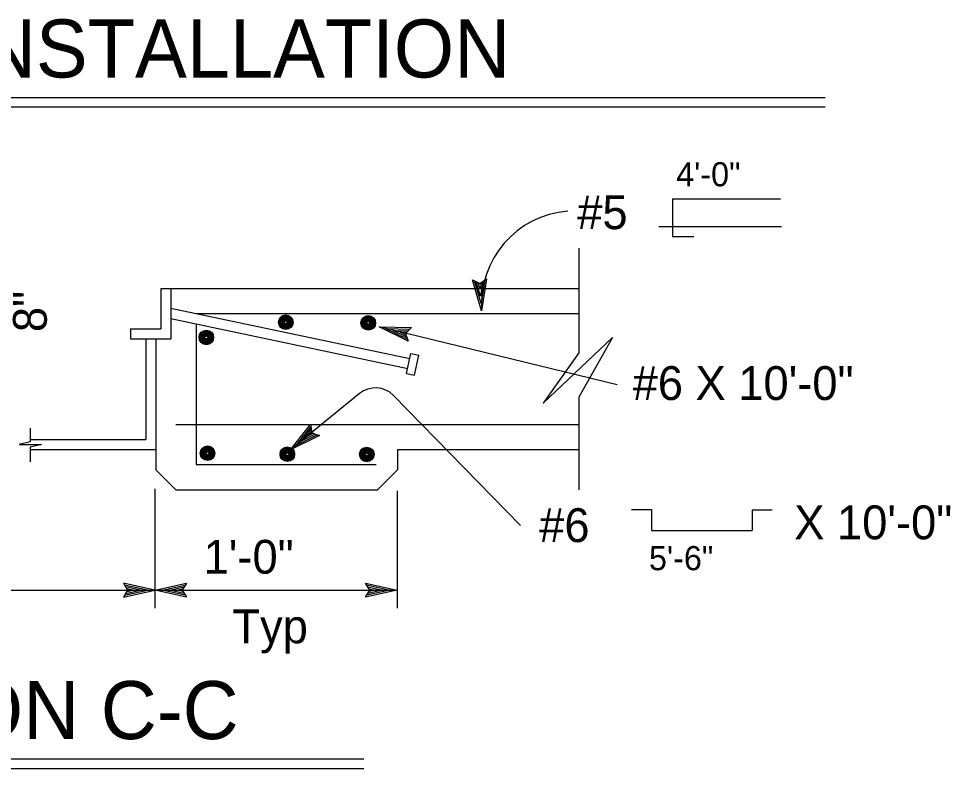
# Model space of a CAD drawing. Extents: x 0 to 2.83, y 0 to 1.83.
# Drawn here: x 0.531 to 0.8523, y 1.0014 to 1.2599 of the extents above; entities that cross this region are included whole.
import ezdxf

# ---------------------------------------------------------------- set-up
doc = ezdxf.new("R2010")
doc.units = 0
for name, color, linetype in [('212 Leaders and Dim Lines', 7, 'Continuous'), ('214 Text and Titles', 7, 'Continuous'), ('216 Rebar', 7, 'Continuous'), ('220 Structural Steel', 7, 'Continuous'), ('241 Concrete', 7, 'Continuous'), ('Default', 7, 'Continuous')]:
    doc.layers.add(name, color=color, linetype=linetype)

msp = doc.modelspace()

# ---------------------------------------------------------------- linework, layer by layer
at = {"layer": '212 Leaders and Dim Lines'}
for p, q in [((0.6906447177770969, 1.1591809709303047), (0.6875017028698566, 1.1698435997909815)), ((0.6875017028698566, 1.1698435997909815), (0.6875017028698566, 1.1698435997909815)), ((0.6875017028698566, 1.1698435997909815), (0.6900016792365762, 1.1685640843277003)), ((0.6904675540975659, 1.1616907897236641), (0.68817754949918, 1.1694630259608776)), ((0.6900016792365762, 1.1685640843277003), (0.6923212111148831, 1.1701716806790026)), ((0.6910843461670446, 1.1692727390458255), (0.6903067944624353, 1.1641678004282212)), ((0.6917044190454043, 1.169738613906815), (0.6904741157153257, 1.1616711048703827)), ((0.6923212111148831, 1.1701716806790026), (0.6906447177770969, 1.1591809709303047)), ((0.6923212111148831, 1.1701716806790026), (0.6923212111148831, 1.1701716806790026)), ((0.6903067944624353, 1.1641678004282212), (0.6888271496574614, 1.1691874380149399)), ((0.6901394732095448, 1.1666579343682992), (0.6895029962867839, 1.168806864184836)), ((0.6904806773330864, 1.1689118500690028), (0.6901394732095448, 1.1666579343682992)), ((0.6906447177770969, 1.1591809709303047), (0.6906447177770969, 1.1591809709303047)), ((0.7373339089513417, 1.133564415193638), (0.6553300909905342, 1.1535806301717888)), ((0.6652971883686073, 1.148652855233716), (0.6553300909905342, 1.1535806301717888)), ((0.6553300909905342, 1.1535806301717888), (0.6553300909905342, 1.1535806301717888)), ((0.6553300909905342, 1.1535806301717888), (0.6664389098589195, 1.153344411932414)), ((0.6664389098589195, 1.153344411932414), (0.6644638629130342, 1.1513529609421274)), ((0.6664389098589195, 1.153344411932414), (0.6664389098589195, 1.153344411932414)), ((0.6650675317469924, 1.1493713523784819), (0.6577513279441279, 1.1529868037644713)), ((0.6577742936062899, 1.1529900845733516), (0.6658746107315237, 1.1528129208938203)), ((0.6648116286543364, 1.1501062535676485), (0.6601824073243624, 1.1523929773571535)), ((0.6601824073243624, 1.1523929773571535), (0.6654152974882946, 1.1522814298552264)), ((0.6646508690192058, 1.1507886618147316), (0.6626102058957161, 1.151799150949836)), ((0.6626102058957161, 1.151799150949836), (0.6648477175520181, 1.1517499388166328)), ((0.6644638629130342, 1.1513529609421274), (0.6652971883686073, 1.148652855233716)), ((0.6652971883686073, 1.148652855233716), (0.6652971883686073, 1.148652855233716)), ((0.6485814671239455, 1.130621529628091), (0.6248021643601961, 1.1111597713506953)), ((0.7041124382303524, 1.0851659225928048), (0.6602841123996485, 1.12997521027869)), ((0.6248021643601961, 1.1111597713506953), (0.631675458964232, 1.1198932845898097)), ((0.6267444032172789, 1.1127575252753565), (0.6317574791862368, 1.1191222945029609)), ((0.6286702380299611, 1.114319190302336), (0.6319051155858469, 1.118433324638117)), ((0.631675458964232, 1.1198932845898097), (0.631675458964232, 1.1198932845898097)), ((0.631675458964232, 1.1198932845898097), (0.6320789984564981, 1.1171144394682733)), ((0.6347331728405867, 1.1161564432752524), (0.6248021643601961, 1.1111597713506953)), ((0.6340212373135816, 1.1164057847501485), (0.6267312799817583, 1.1127378404220754)), ((0.6332830553155339, 1.1166420029895234), (0.6286702380299611, 1.114319190302336)), ((0.6306026344604041, 1.1159005401825963), (0.6319871358078517, 1.1176590537423878)), ((0.6326400167750131, 1.1169241525532212), (0.6306026344604041, 1.1159005401825963)), ((0.6320789984564981, 1.1171144394682733), (0.6347331728405867, 1.1161564432752524)), ((0.6347331728405867, 1.1161564432752524), (0.6347331728405867, 1.1161564432752524)), ((0.6248021643601961, 1.1111597713506953), (0.6248021643601961, 1.1111597713506953)), ((0.5780079873017845, 1.097787194354966), (0.5780079873017845, 1.056557269157388)), ((0.6615078541119663, 1.097075258827961), (0.6615078541119663, 1.0565999196728306)), ((0.5780079873017845, 1.062830175736346), (0.5671583523349351, 1.065235008645539)), ((0.5671583523349351, 1.065235008645539), (0.5686051890511071, 1.062830175736346)), ((0.5671583523349351, 1.0652317278366588), (0.5671583523349351, 1.0652317278366588)), ((0.5754916068906645, 1.0628334565452264), (0.5675848574893623, 1.0645821276783776)), ((0.573014596186107, 1.0628236141185858), (0.5679030959507427, 1.063955493182258)), ((0.570514619819389, 1.0628236141185858), (0.5683296011051692, 1.0633091738328568)), ((0.5780047064929038, 1.062830175736346), (0.5888543414597524, 1.065235008645539)), ((0.5805210869040238, 1.0628334565452264), (0.5884278363053259, 1.0645821276783776)), ((0.5829980976085813, 1.0628236141185858), (0.5881095978439456, 1.063955493182258)), ((0.5854980739752993, 1.0628236141185858), (0.5876830926895191, 1.0633091738328568)), ((0.5888543414597524, 1.065235008645539), (0.587407504743581, 1.062830175736346)), ((0.5888543414597524, 1.0652317278366588), (0.5888543414597524, 1.0652317278366588)), ((0.6521017750524091, 1.0628334565452264), (0.6506549383362378, 1.0652546934988203)), ((0.6506549383362378, 1.0652546934988203), (0.6506549383362378, 1.0652546934988203)), ((0.6506549383362378, 1.0652546934988203), (0.6615078541119663, 1.0628334565452264)), ((0.6510486354018624, 1.0646116549582993), (0.6590111585541284, 1.0628334565452264)), ((0.6514718597474088, 1.0639620548000182), (0.6565111821874088, 1.0628367373541068)), ((0.6517900982087893, 1.0633354203038983), (0.6540112058206908, 1.0628367373541068)), ((0.46877017482636757, 1.0628334565452264), (0.6615078541119663, 1.0628334565452264)), ((0.5686051890511071, 1.062830175736346), (0.5671583523349351, 1.0604056579738725)), ((0.5671583523349351, 1.0604056579738725), (0.5780079873017845, 1.062830175736346)), ((0.5671583523349351, 1.0604056579738725), (0.5671583523349351, 1.0604056579738725)), ((0.5675487685916798, 1.0610486965143933), (0.5755145725528265, 1.062826894927466)), ((0.567971992937227, 1.0616982966726745), (0.573014596186107, 1.0628236141185858)), ((0.5682902313986067, 1.0623282119776745), (0.570514619819389, 1.0628236141185858)), ((0.5888543414597524, 1.0604056579738725), (0.5780047064929038, 1.062830175736346)), ((0.5780047064929038, 1.062830175736346), (0.5780047064929038, 1.062830175736346)), ((0.5780079873017845, 1.062830175736346), (0.5780079873017845, 1.062830175736346)), ((0.5884639252030085, 1.0610486965143933), (0.5804981212418618, 1.062826894927466)), ((0.5880407008574612, 1.0616982966726745), (0.5829980976085813, 1.0628236141185858)), ((0.5877224623960816, 1.0623282119776745), (0.5854980739752993, 1.0628236141185858)), ((0.587407504743581, 1.062830175736346), (0.5888543414597524, 1.0604056579738725)), ((0.5888543414597524, 1.0604056579738725), (0.5888543414597524, 1.0604056579738725)), ((0.6615078541119663, 1.0628334565452264), (0.6506549383362378, 1.0604253428271537)), ((0.6506549383362378, 1.0604253428271537), (0.6521017750524091, 1.0628334565452264)), ((0.6506549383362378, 1.0604253428271537), (0.6506549383362378, 1.0604253428271537)), ((0.6589914737008471, 1.062826894927466), (0.651081443490665, 1.0610749429854347)), ((0.6565111821874088, 1.0628367373541068), (0.6513996819520447, 1.061704858290435)), ((0.6540112058206908, 1.0628367373541068), (0.6518261871064719, 1.0623544584487161)), ((0.6615078541119663, 1.0628334565452264), (0.6615078541119663, 1.0628334565452264))]:
    msp.add_line(p, q, dxfattribs=at)
for centre, radius, start, end in [((0.7227659589562924, 1.1613848534179496), 0.032196978846119904, 94.24820555555556, 183.92343055555557), ((0.6540794974825176, 1.1239054463853593), 0.008680532747512503, 44.3575, 129.30358611111112)]:
    msp.add_arc(centre, radius, start, end, dxfattribs=at)
at = {"layer": '214 Text and Titles'}
for p, q in [((0.3065106601133011, 1.2327469328606033), (0.8091024227386437, 1.2327469328606033)), ((0.3065106601133011, 1.2295021411939369), (0.8091023761796176, 1.2295021411939369)), ((0.7564537236463721, 1.1977893358131275), (0.7564537236463721, 1.1847842094119816)), ((0.7564537236463721, 1.1977893358131275), (0.7936515347301739, 1.1977893358131275)), ((0.7517326396677526, 1.1881765657941168), (0.794028827751398, 1.1881765657941168)), ((0.7564537236463721, 1.1847842094119816), (0.7638158587735597, 1.1847842094119816)), ((0.7492465259953774, 1.0906612774671536), (0.7492465259953774, 1.0833417928554088)), ((0.7839640455657426, 1.0905136410675442), (0.7839640455657426, 1.0833417928554088)), ((0.7839640455657426, 1.0905136410675442), (0.7908471825964201, 1.0905136410675442)), ((0.7492465259953774, 1.0833417928554088), (0.7839640455657426, 1.0833417928554088)), ((0.43439643064623346, 1.0046194072997052), (0.6500196945351223, 1.0046194072997052)), ((0.43439643064623346, 1.0013746156330385), (0.6500196945351223, 1.0013746156330385))]:
    msp.add_line(p, q, dxfattribs=at)
at = {"layer": '216 Rebar'}
for p, q in [((0.5922795059306906, 1.1581803242218411), (0.724148338061784, 1.1581803242218411)), ((0.5922040473264456, 1.1546468930578566), (0.5922040473264456, 1.106097483248534)), ((0.5852585749270446, 1.1199851472384557), (0.724148338061784, 1.1199851472384557)), ((0.5922040473264456, 1.106097483248534), (0.654342567517591, 1.106097483248534))]:
    msp.add_line(p, q, dxfattribs=at)
for centre, radius in [((0.623131248397506, 1.1551954443026275), 0.00251966122), ((0.623131248397506, 1.1551954443026275), 0.002393678159), ((0.623131248397506, 1.1551954443026275), 0.0022676950979999997), ((0.623131248397506, 1.1551954443026275), 0.002141712037), ((0.623131248397506, 1.1551954443026275), 0.0020157289759999996), ((0.623131248397506, 1.1551954443026275), 0.001889745915), ((0.623131248397506, 1.1551954443026275), 0.001763762854), ((0.623131248397506, 1.1551954443026275), 0.001637779793), ((0.623131248397506, 1.1551954443026275), 0.001511796732), ((0.623131248397506, 1.1551954443026275), 0.001385813671), ((0.623131248397506, 1.1551954443026275), 0.00125983061), ((0.6515827510875606, 1.154981863644526), 0.00251966122), ((0.6515827510875606, 1.154981863644526), 0.002393678159), ((0.6515827510875606, 1.154981863644526), 0.0022676950979999997), ((0.6515827510875606, 1.154981863644526), 0.002141712037), ((0.6515827510875606, 1.154981863644526), 0.0020157289759999996), ((0.6515827510875606, 1.154981863644526), 0.001889745915), ((0.6515827510875606, 1.154981863644526), 0.001763762854), ((0.6515827510875606, 1.154981863644526), 0.001637779793), ((0.6515827510875606, 1.154981863644526), 0.001511796732), ((0.623131248397506, 1.1551954443026275), 0.0011338475489999999), ((0.623131248397506, 1.1551954443026275), 0.0010078644879999998), ((0.623131248397506, 1.1551954443026275), 0.000881881427), ((0.623131248397506, 1.1551954443026275), 0.000755898366), ((0.623131248397506, 1.1551954443026275), 0.000629915305), ((0.623131248397506, 1.1551954443026275), 0.0005039322439999999), ((0.6515827510875606, 1.154981863644526), 0.001385813671), ((0.6515827510875606, 1.154981863644526), 0.00125983061), ((0.6515827510875606, 1.154981863644526), 0.0011338475489999999), ((0.6515827510875606, 1.154981863644526), 0.0010078644879999998), ((0.6515827510875606, 1.154981863644526), 0.000881881427), ((0.6515827510875606, 1.154981863644526), 0.000755898366), ((0.6515827510875606, 1.154981863644526), 0.000629915305), ((0.6515827510875606, 1.154981863644526), 0.0005039322439999999), ((0.5957489613215107, 1.1499635383813593), 0.00251966122), ((0.5957489613215107, 1.1499635383813593), 0.002393678159), ((0.5957489613215107, 1.1499635383813593), 0.0022676950979999997), ((0.5957489613215107, 1.1499635383813593), 0.002141712037), ((0.5957489613215107, 1.1499635383813593), 0.0020157289759999996), ((0.5957489613215107, 1.1499635383813593), 0.001889745915), ((0.5957489613215107, 1.1499635383813593), 0.001763762854), ((0.5957489613215107, 1.1499635383813593), 0.001637779793), ((0.5957489613215107, 1.1499635383813593), 0.001511796732), ((0.5957489613215107, 1.1499635383813593), 0.001385813671), ((0.5957489613215107, 1.1499635383813593), 0.00125983061), ((0.5957489613215107, 1.1499635383813593), 0.0011338475489999999), ((0.5957489613215107, 1.1499635383813593), 0.0010078644879999998), ((0.5957489613215107, 1.1499635383813593), 0.000881881427), ((0.5957489613215107, 1.1499635383813593), 0.000755898366), ((0.5957489613215107, 1.1499635383813593), 0.000629915305), ((0.5957489613215107, 1.1499635383813593), 0.0005039322439999999), ((0.5961764507186025, 1.1100301888532396), 0.00251966122), ((0.5961764507186025, 1.1100301888532396), 0.002393678159), ((0.5961764507186025, 1.1100301888532396), 0.0022676950979999997), ((0.5961764507186025, 1.1100301888532396), 0.002141712037), ((0.5961764507186025, 1.1100301888532396), 0.0020157289759999996), ((0.5961764507186025, 1.1100301888532396), 0.001889745915), ((0.5961764507186025, 1.1100301888532396), 0.001763762854), ((0.5961764507186025, 1.1100301888532396), 0.001637779793), ((0.5961764507186025, 1.1100301888532396), 0.001511796732), ((0.6236656921640913, 1.1097099819065313), 0.00251966122), ((0.6236656921640913, 1.1097099819065313), 0.002393678159), ((0.6236656921640913, 1.1097099819065313), 0.0022676950979999997), ((0.6236656921640913, 1.1097099819065313), 0.002141712037), ((0.6236656921640913, 1.1097099819065313), 0.0020157289759999996), ((0.6236656921640913, 1.1097099819065313), 0.001889745915), ((0.6236656921640913, 1.1097099819065313), 0.001763762854), ((0.6510483073209745, 1.1096030275370365), 0.00251966122), ((0.6510483073209745, 1.1096030275370365), 0.002393678159), ((0.6510483073209745, 1.1096030275370365), 0.0022676950979999997), ((0.6510483073209745, 1.1096030275370365), 0.002141712037), ((0.6510483073209745, 1.1096030275370365), 0.0020157289759999996), ((0.6510483073209745, 1.1096030275370365), 0.001889745915), ((0.5961764507186025, 1.1100301888532396), 0.001385813671), ((0.5961764507186025, 1.1100301888532396), 0.00125983061), ((0.5961764507186025, 1.1100301888532396), 0.0011338475489999999), ((0.5961764507186025, 1.1100301888532396), 0.0010078644879999998), ((0.5961764507186025, 1.1100301888532396), 0.000881881427), ((0.5961764507186025, 1.1100301888532396), 0.000755898366), ((0.5961764507186025, 1.1100301888532396), 0.000629915305), ((0.5961764507186025, 1.1100301888532396), 0.0005039322439999999), ((0.6236656921640913, 1.1097099819065313), 0.001637779793), ((0.6236656921640913, 1.1097099819065313), 0.001511796732), ((0.6236656921640913, 1.1097099819065313), 0.001385813671), ((0.6236656921640913, 1.1097099819065313), 0.00125983061), ((0.6236656921640913, 1.1097099819065313), 0.0011338475489999999), ((0.6236656921640913, 1.1097099819065313), 0.0010078644879999998), ((0.6236656921640913, 1.1097099819065313), 0.000881881427), ((0.6236656921640913, 1.1097099819065313), 0.000755898366), ((0.6236656921640913, 1.1097099819065313), 0.000629915305), ((0.6236656921640913, 1.1097099819065313), 0.0005039322439999999), ((0.6510483073209745, 1.1096030275370365), 0.001763762854), ((0.6510483073209745, 1.1096030275370365), 0.001637779793), ((0.6510483073209745, 1.1096030275370365), 0.001511796732), ((0.6510483073209745, 1.1096030275370365), 0.001385813671), ((0.6510483073209745, 1.1096030275370365), 0.00125983061), ((0.6510483073209745, 1.1096030275370365), 0.0011338475489999999), ((0.6510483073209745, 1.1096030275370365), 0.0010078644879999998), ((0.6510483073209745, 1.1096030275370365), 0.000881881427), ((0.6510483073209745, 1.1096030275370365), 0.000755898366), ((0.6510483073209745, 1.1096030275370365), 0.000629915305), ((0.6510483073209745, 1.1096030275370365), 0.0005039322439999999)]:
    msp.add_circle(centre, radius, dxfattribs=at)
at = {"layer": '220 Structural Steel'}
for p, q in [((0.5800519312341542, 1.1668613445188722), (0.5800519312341542, 1.1529736805289506)), ((0.5835230270294147, 1.1668613445188722), (0.5835230270294147, 1.1494993039248098)), ((0.5835230270294147, 1.1600274196213984), (0.6658746107315237, 1.1426686598362161)), ((0.5835131846027741, 1.1564808652218932), (0.6651593943956386, 1.1392697418363205)), ((0.5696320822306127, 1.1529736805289506), (0.5696320822306127, 1.1494993039248098)), ((0.5696320822306127, 1.1529736805289506), (0.5800519312341542, 1.1529736805289506)), ((0.5696320822306127, 1.1494993039248098), (0.5835230270294147, 1.1494993039248098)), ((0.5748420067323831, 1.1494993039248098), (0.5748420067323831, 1.114778503545565)), ((0.6648017862276958, 1.1375702828363723), (0.6662354997083465, 1.144368118836164)), ((0.6662354997083465, 1.144368118836164), (0.6689520094611596, 1.1437939772821275)), ((0.667521576789388, 1.1369961412823357), (0.6689520094611596, 1.1437939772821275)), ((0.6648017862276958, 1.1375702828363723), (0.667521576789388, 1.1369961412823357)), ((0.5349867404556127, 1.118682666113013), (0.5349867404556127, 1.113958301325513)), ((0.5349867404556127, 1.114778503545565), (0.5748420067323831, 1.114778503545565)), ((0.5349867404556127, 1.113958301325513), (0.5312728648032167, 1.1130593596923357)), ((0.5312728648032167, 1.1130593596923357), (0.5389401151562633, 1.1130593596923357)), ((0.5389401151562633, 1.1130593596923357), (0.5349867404556127, 1.1120882402637944)), ((0.5349867404556127, 1.1120882402637944), (0.5349867404556127, 1.1071046915747578)), ((0.5349867404556127, 1.1113074077503047), (0.5783131025276436, 1.1113074077503047))]:
    msp.add_line(p, q, dxfattribs=at)
at = {"layer": '241 Concrete'}
for p, q in [((0.724148338061784, 1.1807522893176745), (0.724148338061784, 1.144604337075539)), ((0.5800519312341542, 1.1668613445188722), (0.724148338061784, 1.1668613445188722)), ((0.7118781128498053, 1.1272816661880392), (0.7358181752486852, 1.1499848636390808)), ((0.7358181752486852, 1.1499848636390808), (0.724148338061784, 1.1293715414447318)), ((0.5783131025276436, 1.1494993039248098), (0.5783131025276436, 1.1043619353509035)), ((0.724148338061784, 1.144604337075539), (0.7118781128498053, 1.1272816661880392)), ((0.724148338061784, 1.1293715414447318), (0.724148338061784, 1.0974164629515026)), ((0.6616456480849358, 1.1113074077503047), (0.724148338061784, 1.1113074077503047)), ((0.6616456480849358, 1.1113074077503047), (0.6616456480849358, 1.1043619353509035)), ((0.5783131025276436, 1.1043619353509035), (0.5852585749270446, 1.0974164629515026)), ((0.6547034564944147, 1.0974164629515026), (0.6616456480849358, 1.1043619353509035)), ((0.5852585749270446, 1.0974164629515026), (0.6547034564944147, 1.0974164629515026))]:
    msp.add_line(p, q, dxfattribs=at)
at = {"layer": 'Default'}
msp.add_line((0.7423633889647009, 1.0906612774671536), (0.7492465259953774, 1.0906612774671536), dxfattribs=at)

# ---------------------------------------------------------------- texts
at = {"layer": '212 Leaders and Dim Lines'}
msp.add_text('8"', height=0.01166655703418261, rotation=90, dxfattribs=at).set_placement((0.5407439663297992, 1.1518088645522713))
for s, p in [('1\'-0"', (0.5948091902110277, 1.068506163714083)), ('Typ', (0.6047447121487085, 1.0445008597071237))]:
    msp.add_text(s, height=0.01166655703418261, dxfattribs=at).set_placement(p)
at = {"layer": '214 Text and Titles'}
for s, height, p in [('PLAN - MEDIAN INSTALLATION', 0.020002604166666667, (0.30514041633822975, 1.2395885992305622)), ('4\'-0"', 0.008332927131002922, (0.7577250370874526, 1.2020635736222627)), ('#5', 0.01166655703418261, (0.7236147882210142, 1.1873012513893704)), ('#6 X 10\'-0"', 0.01166655703418261, (0.7427177163237639, 1.1283935323175416)), ('X 10\'-0"', 0.01166655703418261, (0.7984356935363409, 1.0803723327379322)), ('#6', 0.01166655703418261, (0.7105082848254695, 1.0793982605813983)), ('5\'-6"', 0.008332927131002922, (0.7483450526923714, 1.069705766906599)), ('SECTION C-C', 0.020002604166666667, (0.43302618687116207, 1.0114610736696643))]:
    msp.add_text(s, height=height, dxfattribs=at).set_placement(p)

doc.saveas('drawing.dxf')
